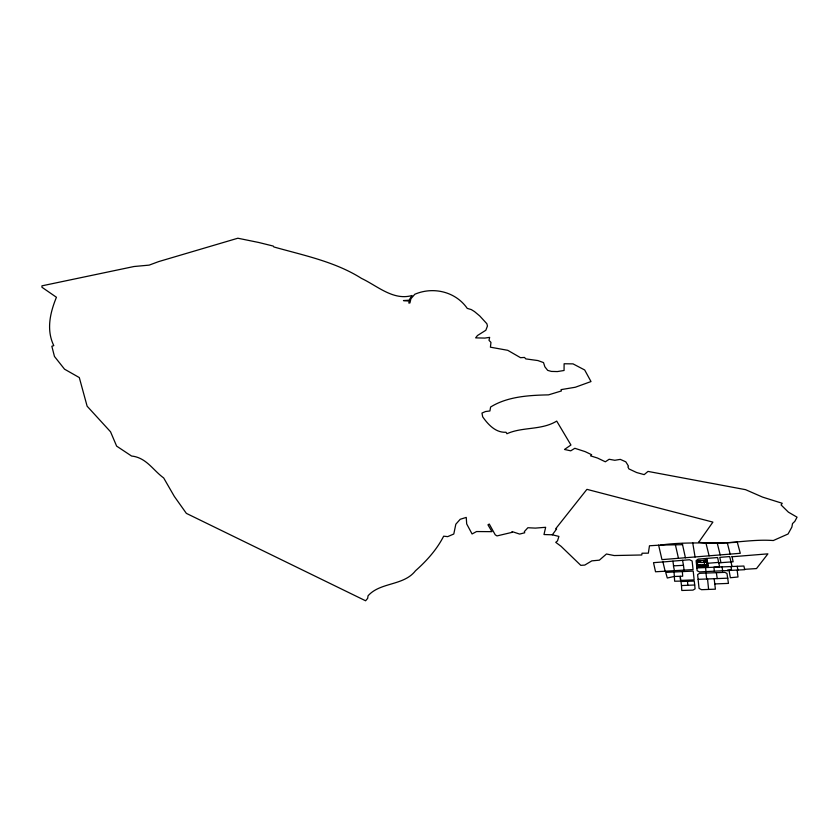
<?xml version="1.0" encoding="UTF-8"?>
<svg xmlns="http://www.w3.org/2000/svg" width="839" height="839" viewBox="0 0 839 839"><rect width="100%" height="100%" fill="white"/><g stroke="black" fill="none" stroke-linecap="round" stroke-linejoin="round"><path stroke-width="1.26" d="M698.583 542.414L712.898 522.11L586.922 489.347L555.68 528.78L556.635 528.948L552.335 534.8L543.987 534.537L545.654 527.291L535.345 528.109L527.867 527.731L524.333 531.622L524.711 532.775L519.635 534.076L512 531.559L512.335 532.293L496.982 535.911L495.22 534.789L489.273 524.05L487.952 524.805L491.969 531.664L476.542 531.548L472.074 533.971L466.694 523.935L466.243 517.411L460.212 519.278L455.829 524.207L453.784 534.013L447.701 536.624L443.653 536.194C436.836 549.566 426.642 560.882 415.483 570.782C403.632 586 380.287 581.972 368.038 595.805L367.671 598.354L365.594 600.776L186.363 513.374L174.334 496.426L163.668 477.936C153.464 470.553 147.213 459.017 133.904 456.364L131.597 456.049L116.631 446.117L110.538 431.791L87.12 406.191L79.306 377.571L64.53 369.17L54.462 356.46L51.84 346.255L53.79 345.616C46.04 329.654 50.246 312.402 56.433 297.268L41.95 287.263L41.96 285.837L133.978 266.519L149.153 265.124L158.749 261.569L237.846 238.224L258.695 242.471L273.22 246.058L273.902 246.97C303.571 255.339 335.296 261.726 361.536 278.422C377.288 285.847 393.355 300.918 412.054 295.506L409.033 300.226L403.444 300.572L409.285 301.096L408.845 303.078L409.925 302.921L410.932 298.715L414.812 294.258C433.26 286.34 455.65 291.626 467.25 308.395L471.245 309.56L474.454 311.542L479.74 315.946L486.861 323.728L487.449 326.014L485.823 330.262L477.454 335.537L475.629 337.876L484.827 338.075L489.661 337.372L489.001 340.309L490.951 342.396L490.427 347.189L507.752 350.314L520.547 357.697L524.48 357.435L525.791 358.893L537.904 360.56L543.515 362.584L544.868 366.811L547.689 370.377L551.391 371.415L557.379 371.572L564.06 370.492L564.112 363.759L573.037 363.874L584.678 369.978L591.002 381.556L575.334 387.24L561.05 389.632L561.385 390.964L548.507 394.865C529.189 395.284 507.595 396.448 490.605 407.02L489.924 410.963L485.498 411.54L481.974 413.071L482.677 416.826C488.13 424.555 495.681 432.872 506.032 432.253L506.924 433.742C522.55 426.663 541.438 430.449 556.718 421.094L570.94 445.006L564.49 449.463L570.74 450.826L574.83 448.288L585.182 451.644L591.631 454.707L590.551 455.86L597.462 458.021L605.349 461.796L609.145 459.269L614.819 460.286L620.294 459.384L625.821 461.838L628.463 466.117L627.897 466.841L628.883 468.886L636.633 472.535L644.184 474.633L648.002 471.413L745.567 489.672L762.63 497.128L782.221 503.285L781.099 504.963L788.408 512.157L797.05 517.181L794.827 521.365L792.509 523.588L791.88 527.07L788.062 533.992L773.306 540.536C748.388 538.711 723.753 545.738 698.73 542.225M662.936 561.962L689.553 559.739L692.133 560.987L693.056 569.587L655.532 571.768L653.508 562.665L662.936 561.962L665.107 571.013M674.032 571.684L674.64 581.217L680.639 581.102L680.293 576.288L680.597 580.41L694.147 579.875L693.213 571.086L665.705 572.387L667.288 578.008L674.336 576.456L682.673 576.225L682.369 571.422M658.615 545.13L661.961 559.634L740.292 553.289L737.303 542.235C711.891 543.987 686.134 541.396 660.681 545.077L649.47 545.769L648.348 553.163L642.045 553.226L641.772 554.978L614.179 555.544L606.45 554.002L599.361 560.169L591.81 560.861L584.783 565.077L580.798 565.35L561.039 546.294L555.743 542.34L557.516 540.861L558.91 536.415L552.335 534.8M732.059 556.76L767.916 553.845L756.495 568.58L744.623 569.314M707.717 563.284L718.645 562.382M718.75 562.833L733.139 561.773L731.975 556.372M696.852 567.919L697.146 570.74L699.432 571.904L744.707 569.702L743.899 566.031L696.852 567.919L696.108 560.62L698.153 559.131L717.628 557.536L719.61 566.944L713.895 567.185L714.419 571.286M684.058 569.943L683.47 565.329L673.423 565.864L674.367 570.331M714.776 583.934L728.451 583.399L726.962 573.415L724.844 572.366L705.966 573.068L699.548 573.331L697.608 574.6L699.055 588.38L701.509 589.691L715.394 589.177L714.167 578.711M681.488 585.549L681.792 590.478L692.972 590.111L695.101 588.863L694.273 581.091L680.985 581.521L681.488 585.549L694.692 585.003M697.125 560.725L706.291 560.368L706.91 565.675L697.744 566.031L697.146 560.578L700.481 560.452L700.722 562.518L704.057 562.392L703.806 560.316L707.141 560.19L707.371 562.109L704.036 562.245M697.251 561.836L699.17 561.763L699.034 560.651M697.366 562.497L700.701 562.371M697.618 564.92L707.655 564.574L707.749 565.339L699.747 565.654L699.653 564.888M696.727 566.724L708.284 566.273L706.816 558.417M698.1 579.33L727.885 578.176M660.681 545.077L682.558 544.689M727.382 543.19L730.171 554.128M717.188 542.917L720.187 554.946M705.83 542.613L709.123 555.858M732.038 566.482L729.72 556.561L719.799 557.369L720.984 562.675M675.416 544.868L678.478 558.386M682.285 543.473L685.432 557.82M737.198 566.283L737.932 570.132M682.547 560.326L683.47 565.329M729.101 570.677L730.37 577.735L737.995 576.991L737.156 570.174M692.71 542.749L695.08 557.023M716.359 572.691L717.23 578.595M672.909 561.134L673.591 565.853M731.031 566.514L731.482 569.691L727.665 570.059L727.707 570.74M722.096 566.849L722.631 570.95M705.966 573.068L706.7 578.994M705.473 560.253L705.704 562.172M704.068 560.462L704.687 565.759M703.659 564.731L703.753 565.496M699.527 564.846L699.663 565.958M698.814 560.515L699.034 562.434M707.539 578.962L708.598 589.429M705.568 567.542L705.987 571.632M687.487 581.312L687.844 585.286"/></g></svg>
